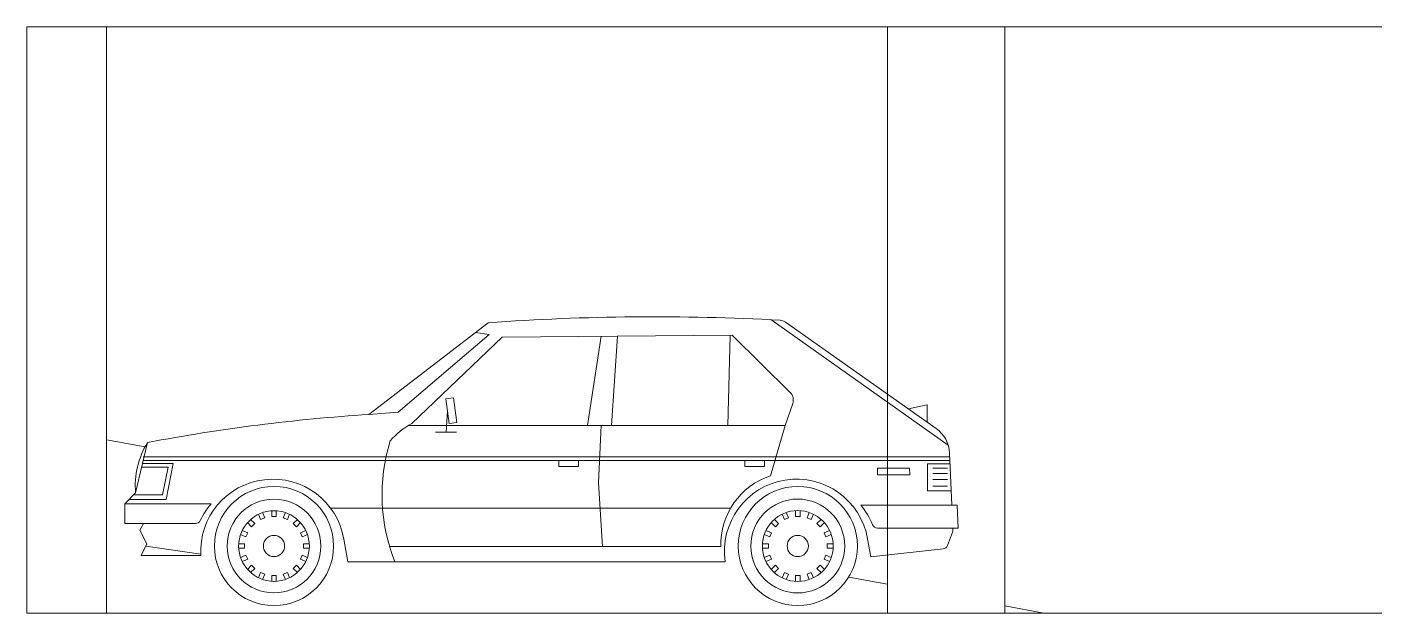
# Model space of a CAD drawing. Header units: metres. Extents: x -2 to 3328848, y -2 to 2725060.
# Drawn here: x 1663689.3 to 1663758.2, y 1363508.1 to 1363538.1 of the extents above; entities that cross this region are included whole.
import ezdxf

# ---------------------------------------------------------------- set-up
doc = ezdxf.new("R2010")
doc.units = ezdxf.units.M
doc.linetypes.add('0', pattern=[0])
doc.layers.get('0').update_dxf_attribs({"color": 253, "lineweight": 0})
doc.layers.add('AUTOS', color=253, linetype='Continuous', lineweight=0)
doc.layers.add('CORTE123', color=253, linetype='Continuous', lineweight=0)

msp = doc.modelspace()

# ---------------------------------------------------------------- linework, layer by layer
at = {"linetype": '0', "ltscale": 0.004}
msp.add_line((1664039.321, 1363508.098), (1663689.312, 1363508.098), dxfattribs=at)
at = {"layer": 'AUTOS', "linetype": 'Continuous'}
for p, q in [((1663712.899, 1363522.96), (1663706.801, 1363518.264)), ((1663736.427, 1363516.697), (1663727.352, 1363523.115)), ((1663735.813, 1363517.542), (1663728.111, 1363522.99)), ((1663708.29, 1363518.377), (1663712.946, 1363522.363)), ((1663713.612, 1363522.221), (1663708.992, 1363517.802)), ((1663712.946, 1363522.363), (1663712.256, 1363522.465)), ((1663725.386, 1363522.326), (1663713.612, 1363522.221)), ((1663718.674, 1363522.267), (1663717.981, 1363517.7)), ((1663719.509, 1363522.274), (1663719.215, 1363517.7)), ((1663725.27, 1363522.326), (1663725.158, 1363517.7)), ((1663728.349, 1363519.386), (1663725.386, 1363522.326)), ((1663711.127, 1363519.119), (1663710.728, 1363519.066)), ((1663710.9, 1363517.793), (1663710.728, 1363519.066)), ((1663711.296, 1363517.845), (1663711.127, 1363519.119)), ((1663728.088, 1363517.7), (1663728.478, 1363518.825)), ((1663734.391, 1363518.548), (1663735.358, 1363518.759)), ((1663735.358, 1363518.759), (1663735.361, 1363517.862)), ((1663706.801, 1363518.264), (1663708.29, 1363518.377)), ((1663710.814, 1363518.429), (1663710.748, 1363517.36)), ((1663735.361, 1363517.908), (1663735.361, 1363517.908)), ((1663708.811, 1363517.7), (1663728.088, 1363517.7)), ((1663710.213, 1363517.36), (1663711.282, 1363517.36)), ((1663711.296, 1363517.845), (1663710.9, 1363517.793)), ((1663718.677, 1363517.7), (1663718.549, 1363514.757)), ((1663728.088, 1363517.7), (1663727.346, 1363515.123)), ((1663695.48, 1363516.826), (1663694.866, 1363514.249)), ((1663695.262, 1363516.103), (1663736.506, 1363516.103)), ((1663695.262, 1363515.905), (1663736.516, 1363515.905)), ((1663716.513, 1363515.605), (1663716.513, 1363515.905)), ((1663717.519, 1363515.905), (1663717.519, 1363515.605)), ((1663726.032, 1363515.605), (1663726.032, 1363515.905)), ((1663727.036, 1363515.905), (1663727.036, 1363515.605)), ((1663736.615, 1363513.628), (1663736.496, 1363516.291)), ((1663695.183, 1363515.572), (1663696.532, 1363515.572)), ((1663695.226, 1363515.753), (1663696.796, 1363515.753)), ((1663696.532, 1363515.572), (1663696.245, 1363514.153)), ((1663696.796, 1363515.753), (1663696.43, 1363513.915)), ((1663717.519, 1363515.605), (1663716.513, 1363515.605)), ((1663727.036, 1363515.605), (1663726.032, 1363515.605)), ((1663732.804, 1363515.522), (1663732.804, 1363515.169)), ((1663734.457, 1363515.522), (1663732.804, 1363515.522)), ((1663732.804, 1363515.169), (1663734.46, 1363515.169)), ((1663734.46, 1363515.169), (1663734.457, 1363515.522)), ((1663735.374, 1363515.734), (1663735.374, 1363514.351)), ((1663736.523, 1363515.734), (1663735.374, 1363515.734)), ((1663735.635, 1363515.522), (1663736.394, 1363515.522)), ((1663735.635, 1363515.248), (1663736.394, 1363515.248)), ((1663718.549, 1363514.757), (1663718.747, 1363511.497)), ((1663735.635, 1363514.942), (1663736.394, 1363514.942)), ((1663735.635, 1363514.595), (1663736.394, 1363514.595)), ((1663694.866, 1363514.249), (1663694.312, 1363513.688)), ((1663696.43, 1363513.915), (1663694.537, 1363513.915)), ((1663696.245, 1363514.153), (1663694.771, 1363514.153)), ((1663735.374, 1363514.351), (1663736.585, 1363514.351)), ((1663698.733, 1363513.688), (1663694.312, 1363513.688)), ((1663701.149, 1363513.16), (1663701.264, 1363512.879)), ((1663701.36, 1363513.245), (1663701.475, 1363512.965)), ((1663701.832, 1363513.341), (1663701.832, 1363513.038)), ((1663702.063, 1363513.341), (1663702.063, 1363513.038)), ((1663702.535, 1363513.245), (1663702.416, 1363512.965)), ((1663702.746, 1363513.16), (1663702.63, 1363512.879)), ((1663704.845, 1363513.463), (1663725.293, 1363513.463)), ((1663727.936, 1363513.16), (1663728.052, 1363512.879)), ((1663728.148, 1363513.245), (1663728.266, 1363512.965)), ((1663728.62, 1363513.341), (1663728.62, 1363513.038)), ((1663728.851, 1363513.341), (1663728.851, 1363513.038)), ((1663729.322, 1363513.245), (1663729.207, 1363512.965)), ((1663729.534, 1363513.16), (1663729.418, 1363512.879)), ((1663731.956, 1363513.628), (1663736.892, 1363513.628)), ((1663736.945, 1363512.44), (1663736.892, 1363513.628)), ((1663694.312, 1363512.681), (1663697.931, 1363512.681)), ((1663695.269, 1363512.681), (1663695.084, 1363512.338)), ((1663700.588, 1363512.731), (1663700.802, 1363512.516)), ((1663700.749, 1363512.892), (1663700.964, 1363512.678)), ((1663700.802, 1363512.516), (1663700.964, 1363512.678)), ((1663701.264, 1363512.879), (1663701.475, 1363512.965)), ((1663701.832, 1363513.038), (1663702.063, 1363513.038)), ((1663702.416, 1363512.965), (1663702.63, 1363512.879)), ((1663703.145, 1363512.892), (1663702.931, 1363512.678)), ((1663702.931, 1363512.678), (1663703.092, 1363512.516)), ((1663703.307, 1363512.731), (1663703.092, 1363512.516)), ((1663727.376, 1363512.731), (1663727.59, 1363512.516)), ((1663727.537, 1363512.892), (1663727.752, 1363512.678)), ((1663727.59, 1363512.516), (1663727.752, 1363512.678)), ((1663728.052, 1363512.879), (1663728.266, 1363512.965)), ((1663728.62, 1363513.038), (1663728.851, 1363513.038)), ((1663729.207, 1363512.965), (1663729.418, 1363512.879)), ((1663729.933, 1363512.892), (1663729.718, 1363512.678)), ((1663729.718, 1363512.678), (1663729.88, 1363512.516)), ((1663730.098, 1363512.731), (1663729.88, 1363512.516)), ((1663732.81, 1363512.44), (1663736.945, 1363512.44)), ((1663736.671, 1363512.355), (1663736.668, 1363512.44)), ((1663695.084, 1363512.338), (1663695.443, 1363511.648)), ((1663700.231, 1363512.117), (1663700.512, 1363512.001)), ((1663700.321, 1363512.328), (1663700.601, 1363512.213)), ((1663700.512, 1363512.001), (1663700.601, 1363512.213)), ((1663703.574, 1363512.328), (1663703.294, 1363512.213)), ((1663703.294, 1363512.213), (1663703.383, 1363512.001)), ((1663703.663, 1363512.117), (1663703.383, 1363512.001)), ((1663705.719, 1363510.718), (1663705.521, 1363511.883)), ((1663727.019, 1363512.117), (1663727.3, 1363512.001)), ((1663727.108, 1363512.328), (1663727.389, 1363512.213)), ((1663727.3, 1363512.001), (1663727.389, 1363512.213)), ((1663730.362, 1363512.328), (1663730.081, 1363512.213)), ((1663730.081, 1363512.213), (1663730.17, 1363512.001)), ((1663730.451, 1363512.117), (1663730.17, 1363512.001)), ((1663732.464, 1363510.979), (1663732.309, 1363511.883)), ((1663736.391, 1363511.553), (1663736.655, 1363512.246)), ((1663695.443, 1363511.648), (1663695.156, 1363511.045)), ((1663695.156, 1363511.045), (1663698.205, 1363511.045)), ((1663698.202, 1363511.117), (1663695.387, 1363511.53)), ((1663700.139, 1363511.645), (1663700.443, 1363511.645)), ((1663700.139, 1363511.417), (1663700.443, 1363511.417)), ((1663700.231, 1363510.946), (1663700.512, 1363511.061)), ((1663700.443, 1363511.417), (1663700.443, 1363511.645)), ((1663700.601, 1363510.85), (1663700.512, 1363511.061)), ((1663703.383, 1363511.061), (1663703.294, 1363510.85)), ((1663703.663, 1363510.946), (1663703.383, 1363511.061)), ((1663703.756, 1363511.645), (1663703.452, 1363511.645)), ((1663703.452, 1363511.645), (1663703.452, 1363511.417)), ((1663703.756, 1363511.417), (1663703.452, 1363511.417)), ((1663707.861, 1363511.497), (1663724.805, 1363511.497)), ((1663726.927, 1363511.645), (1663727.23, 1363511.645)), ((1663726.927, 1363511.417), (1663727.23, 1363511.417)), ((1663727.019, 1363510.946), (1663727.3, 1363511.061)), ((1663727.23, 1363511.417), (1663727.23, 1363511.645)), ((1663727.389, 1363510.85), (1663727.3, 1363511.061)), ((1663730.17, 1363511.061), (1663730.081, 1363510.85)), ((1663730.451, 1363510.946), (1663730.17, 1363511.061)), ((1663730.547, 1363511.645), (1663730.24, 1363511.645)), ((1663730.24, 1363511.645), (1663730.24, 1363511.417)), ((1663730.547, 1363511.417), (1663730.24, 1363511.417)), ((1663732.464, 1363510.979), (1663736.166, 1363511.378)), ((1663700.321, 1363510.731), (1663700.601, 1363510.85)), ((1663700.588, 1363510.332), (1663700.802, 1363510.546)), ((1663700.749, 1363510.17), (1663700.964, 1363510.385)), ((1663700.964, 1363510.385), (1663700.802, 1363510.546)), ((1663703.092, 1363510.546), (1663702.931, 1363510.385)), ((1663703.145, 1363510.17), (1663702.931, 1363510.385)), ((1663703.307, 1363510.332), (1663703.092, 1363510.546)), ((1663703.574, 1363510.731), (1663703.294, 1363510.85)), ((1663705.719, 1363510.718), (1663725.026, 1363510.718)), ((1663727.108, 1363510.731), (1663727.389, 1363510.85)), ((1663727.376, 1363510.332), (1663727.59, 1363510.546)), ((1663727.537, 1363510.17), (1663727.752, 1363510.385)), ((1663727.752, 1363510.385), (1663727.59, 1363510.546)), ((1663729.88, 1363510.546), (1663729.718, 1363510.385)), ((1663729.933, 1363510.17), (1663729.718, 1363510.385)), ((1663730.098, 1363510.332), (1663729.88, 1363510.546)), ((1663730.362, 1363510.731), (1663730.081, 1363510.85)), ((1663701.149, 1363509.903), (1663701.264, 1363510.183)), ((1663701.475, 1363510.097), (1663701.264, 1363510.183)), ((1663701.36, 1363509.817), (1663701.475, 1363510.097)), ((1663701.832, 1363509.721), (1663701.832, 1363510.025)), ((1663702.063, 1363510.025), (1663701.832, 1363510.025)), ((1663702.063, 1363509.721), (1663702.063, 1363510.025)), ((1663702.63, 1363510.183), (1663702.416, 1363510.097)), ((1663702.535, 1363509.817), (1663702.416, 1363510.097)), ((1663702.746, 1363509.903), (1663702.63, 1363510.183)), ((1663727.936, 1363509.903), (1663728.052, 1363510.183)), ((1663728.266, 1363510.097), (1663728.052, 1363510.183)), ((1663728.148, 1363509.817), (1663728.266, 1363510.097)), ((1663728.851, 1363510.025), (1663728.62, 1363510.025)), ((1663728.62, 1363509.721), (1663728.62, 1363510.025)), ((1663728.851, 1363509.721), (1663728.851, 1363510.025)), ((1663729.418, 1363510.183), (1663729.207, 1363510.097)), ((1663729.322, 1363509.817), (1663729.207, 1363510.097)), ((1663729.534, 1363509.903), (1663729.418, 1363510.183))]:
    msp.add_line(p, q, dxfattribs=at)
at = {"layer": 'AUTOS', "ltscale": 0.004}
msp.add_line((1663694.312, 1363513.688), (1663694.312, 1363512.681), dxfattribs=at)
at = {"layer": 'AUTOS', "linetype": 'Continuous'}
for centre, radius in [((1663701.947, 1363511.53), 3.049), ((1663728.735, 1363511.53), 3.049), ((1663701.947, 1363511.53), 2.399), ((1663728.735, 1363511.53), 2.402), ((1663701.947, 1363511.53), 1.808), ((1663728.735, 1363511.53), 1.812), ((1663728.735, 1363511.53), 1.812), ((1663701.947, 1363511.53), 0.544), ((1663728.735, 1363511.53), 0.544)]:
    msp.add_circle(centre, radius, dxfattribs=at)
for centre, radius, start, end in [((1663721.395, 1363403.403), 119.859, 86.92341, 94.06442), ((1663727.795, 1363522.538), 0.552, 54.95777, 86.58047), ((1663727.969, 1363519.004), 0.539, 340.65961, 45.18187), ((1663712.778, 1363425.968), 92.49, 93.70495, 100.77933), ((1663710.636, 1363514.67), 3.537, 117.69272, 140.75443), ((1663734.899, 1363516.231), 1.598, 2.16463, 55.11984), ((1663699.133, 1363514.594), 4.281, 148.57816, 184.63025), ((1663716.679, 1363514.141), 9.208, 162.51123, 201.82359), ((1663701.886, 1363511.262), 3.687, 9.69331, 183.37837), ((1663728.475, 1363511.629), 3.672, 107.90587, 182.0611), ((1663728.673, 1363511.264), 3.688, 9.66321, 188.51128), ((1663701.36, 1363511.358), 3.511, 138.4402, 155.10712), ((1663729.1, 1363511.244), 3.72, 21.57455, 39.85926), ((1663697.93, 1363512.953), 0.272, 270.30472, 334.53735), ((1663732.808, 1363512.707), 0.266, 200.83737, 270.40207), ((1663736.374, 1363512.344), 0.297, 340.71457, 2.05415), ((1663736.131, 1363511.655), 0.279, 277.32349, 338.54273)]:
    msp.add_arc(centre, radius, start, end, dxfattribs=at)
at = {"layer": 'CORTE123', "linetype": '0', "ltscale": 0.004}
for p, q in [((1663689.312, 1363508.098), (1663689.312, 1363538.098)), ((1664039.321, 1363538.098), (1663689.312, 1363538.098)), ((1663693.383, 1363508.098), (1663693.383, 1363538.098)), ((1663733.321, 1363508.098), (1663733.321, 1363538.098)), ((1663739.321, 1363508.098), (1663739.321, 1363538.098))]:
    msp.add_line(p, q, dxfattribs=at)
at = {"layer": 'CORTE123', "ltscale": 0.004}
for p, q in [((1663695.352, 1363516.602), (1663693.383, 1363516.966)), ((1663733.321, 1363509.578), (1663731.34, 1363509.944)), ((1663741.321, 1363508.098), (1663739.321, 1363508.468))]:
    msp.add_line(p, q, dxfattribs=at)

doc.saveas('drawing.dxf')
